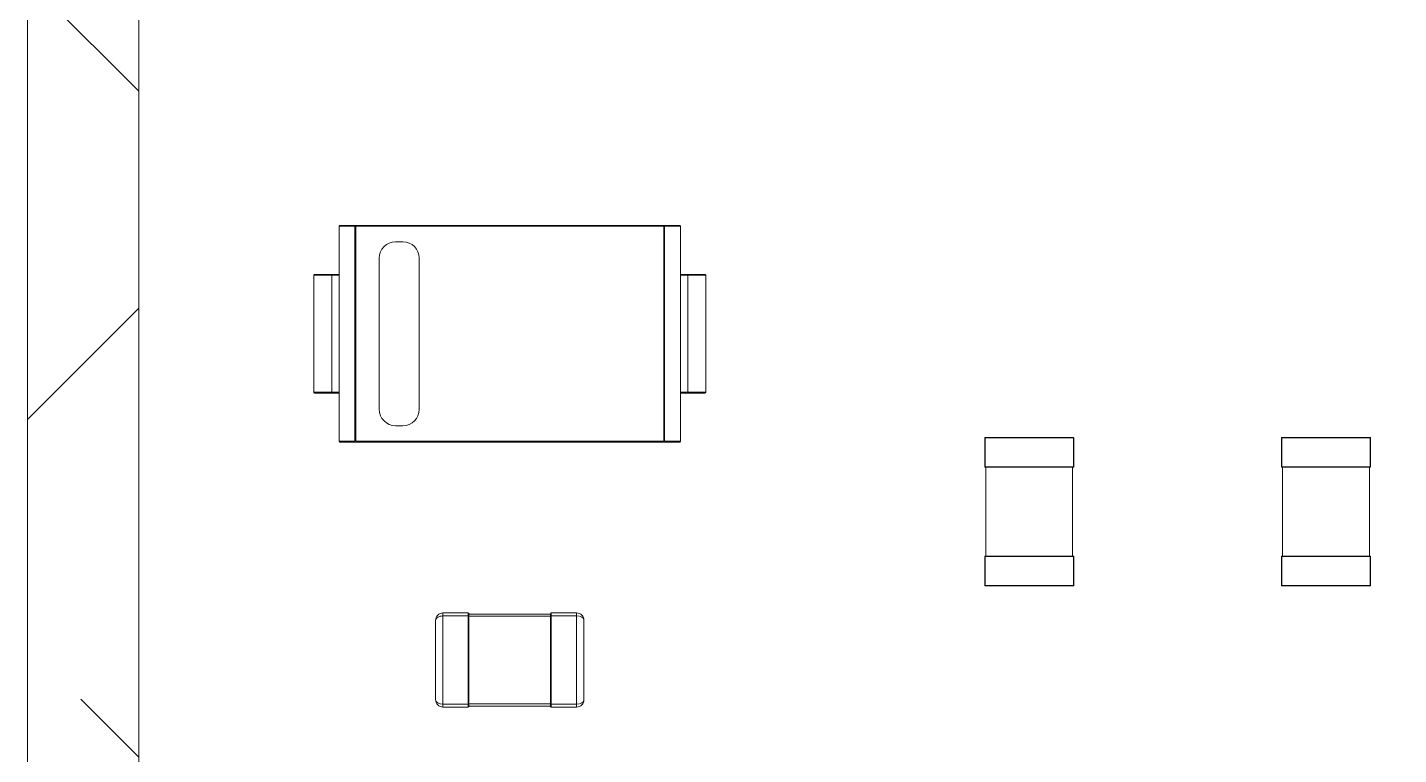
# Model space of a CAD drawing. Header units: millimetres. Extents: x 77 to 206, y 51 to 135.
# Drawn here: x 77.1 to 86.34, y 79.33 to 84.23 of the extents above; entities that cross this region are included whole.
import ezdxf

# ---------------------------------------------------------------- set-up
doc = ezdxf.new("R2010")
doc.units = ezdxf.units.MM

msp = doc.modelspace()

# ---------------------------------------------------------------- hatches: boundary and pattern name
at = {"linetype": 'Continuous', "lineweight": 0}
h = msp.add_hatch(dxfattribs=at)
h.set_pattern_fill('ANSI38', style=0)
edge = h.paths.add_edge_path(flags=0)
edge.add_line((107.8487, 95.9675), (77.0987, 95.9675))
edge.add_line((77.0987, 95.9675), (77.0987, 50.9675))
edge.add_line((77.0987, 50.9675), (138.5987, 50.9675))
edge.add_line((138.5987, 50.9675), (138.5987, 65.8769))
edge.add_spline(control_points=[(138.5987, 65.8769), (138.3623, 66.3568), (138.1121, 66.8376), (137.8487, 67.3188)], knot_values=[0.64695, 0.64695, 0.64695, 0.64695, 0.653933, 0.653933, 0.653933, 0.653933], weights=[1, 1, 1, 1], degree=3, periodic=0)
edge.add_line((137.8487, 67.3188), (137.8487, 54.2904))
edge.add_arc((136.3487, 52.9675), 2, 41.40962, 218.68219)
edge.add_line((134.7875, 51.7175), (80.91, 51.7175))
edge.add_arc((79.3487, 52.9675), 2, 321.31781, 498.59038)
edge.add_line((77.8487, 54.2904), (77.8487, 92.6447))
edge.add_arc((79.3487, 93.9675), 2, 221.40962, 398.68219)
edge.add_line((80.91, 95.2175), (109.0411, 95.2175))
edge.add_spline(control_points=[(109.0411, 95.2175), (108.645, 95.4699), (108.2475, 95.7199), (107.8487, 95.9675)], knot_values=[0.797767, 0.797767, 0.797767, 0.797767, 0.802379, 0.802379, 0.802379, 0.802379], weights=[1, 1, 1, 1], degree=3, periodic=0)
edge = h.paths.add_edge_path(flags=0)
edge.add_arc((79.3487, 93.9675), 0.8, 0, 360)
edge = h.paths.add_edge_path(flags=0)
edge.add_arc((136.3487, 52.9675), 0.8, 0, 360)
edge = h.paths.add_edge_path(flags=0)
edge.add_arc((79.3487, 52.9675), 0.8, 0, 360)

# ---------------------------------------------------------------- linework, layer by layer
at = {"color": 7, "linetype": 'Continuous', "lineweight": 15}
for p, q in [((77.0987, 95.9675), (77.0987, 50.9675)), ((77.8487, 54.2904), (77.8487, 92.6447)), ((79.2038, 82.8975), (79.1987, 82.8925)), ((79.3055, 82.8925), (79.1989, 82.8925)), ((79.1989, 82.8925), (79.1989, 81.4425)), ((79.2038, 82.8975), (79.3105, 82.8975)), ((79.3055, 82.8925), (79.3055, 81.4425)), ((81.387, 82.8975), (79.3105, 82.8975)), ((79.3105, 82.8925), (79.3105, 81.4425)), ((81.387, 82.8925), (79.3105, 82.8925)), ((81.387, 82.8975), (81.4936, 82.8975)), ((81.387, 81.4425), (81.387, 82.8925)), ((81.3919, 81.4425), (81.3919, 82.8925)), ((81.4986, 82.8925), (81.3919, 82.8925)), ((81.4936, 82.8975), (81.4987, 82.8925)), ((81.4986, 81.4425), (81.4986, 82.8925)), ((79.6283, 82.7875), (79.5795, 82.7875)), ((79.4689, 82.6769), (79.4689, 81.6582)), ((79.7389, 81.6582), (79.7389, 82.6769)), ((79.0287, 82.5625), (79.0287, 81.7725)), ((79.1487, 82.5675), (79.1487, 82.5625)), ((79.1487, 82.5675), (79.1989, 82.5675)), ((79.1487, 82.5625), (79.1487, 81.7725)), ((81.4986, 82.5675), (81.5487, 82.5675)), ((81.5487, 82.5675), (81.5487, 82.5625)), ((81.5487, 81.7725), (81.5487, 82.5625)), ((81.6687, 81.7725), (81.6687, 82.5625)), ((79.1487, 81.7675), (79.1487, 81.7725)), ((79.1989, 81.7675), (79.1487, 81.7675)), ((81.5487, 81.7675), (81.4986, 81.7675)), ((81.5487, 81.7675), (81.5487, 81.7725)), ((79.5795, 81.5475), (79.6283, 81.5475)), ((79.2038, 81.4375), (79.1987, 81.4425)), ((79.1989, 81.4425), (79.3055, 81.4425)), ((79.3105, 81.4375), (79.2038, 81.4375)), ((79.3105, 81.4425), (81.387, 81.4425)), ((79.3105, 81.4375), (81.387, 81.4375)), ((81.4936, 81.4375), (81.387, 81.4375)), ((81.3919, 81.4425), (81.4986, 81.4425)), ((81.4936, 81.4375), (81.4987, 81.4425)), ((83.5487, 81.27), (83.5487, 81.465)), ((83.5487, 81.465), (83.5512, 81.465)), ((83.5512, 81.465), (83.5512, 81.4675)), ((83.5512, 81.4675), (84.1462, 81.4675)), ((83.5512, 81.465), (83.5512, 81.27)), ((84.1462, 81.465), (83.5512, 81.465)), ((84.1462, 81.465), (84.1462, 81.4675)), ((84.1462, 81.27), (84.1462, 81.465)), ((84.1462, 81.465), (84.1487, 81.465)), ((84.1487, 81.465), (84.1487, 81.27)), ((85.5487, 81.465), (85.5512, 81.465)), ((85.5487, 81.27), (85.5487, 81.465)), ((85.5512, 81.465), (85.5512, 81.4675)), ((85.5512, 81.4675), (86.1462, 81.4675)), ((86.1462, 81.465), (85.5512, 81.465)), ((85.5512, 81.465), (85.5512, 81.27)), ((86.1462, 81.465), (86.1462, 81.4675)), ((86.1462, 81.27), (86.1462, 81.465)), ((86.1462, 81.465), (86.1487, 81.465)), ((86.1487, 81.465), (86.1487, 81.27)), ((83.5487, 81.27), (83.5512, 81.27)), ((83.5512, 81.27), (84.1462, 81.27)), ((83.5512, 81.2675), (83.5512, 81.27)), ((84.1462, 81.2675), (83.5512, 81.2675)), ((83.5562, 80.6675), (83.5562, 81.2675)), ((84.1412, 81.2675), (84.1412, 80.6675)), ((84.1462, 81.27), (84.1487, 81.27)), ((84.1462, 81.2675), (84.1462, 81.27)), ((85.5487, 81.27), (85.5512, 81.27)), ((85.5512, 81.2675), (85.5512, 81.27)), ((85.5512, 81.27), (86.1462, 81.27)), ((86.1462, 81.2675), (85.5512, 81.2675)), ((85.5562, 80.6675), (85.5562, 81.2675)), ((86.1412, 81.2675), (86.1412, 80.6675)), ((86.1462, 81.2675), (86.1462, 81.27)), ((86.1462, 81.27), (86.1487, 81.27)), ((83.5512, 80.665), (83.5487, 80.665)), ((83.5487, 80.47), (83.5487, 80.665)), ((83.5512, 80.665), (83.5512, 80.6675)), ((83.5512, 80.6675), (84.1462, 80.6675)), ((84.1462, 80.665), (83.5512, 80.665)), ((83.5512, 80.665), (83.5512, 80.47)), ((84.1462, 80.665), (84.1462, 80.6675)), ((84.1462, 80.47), (84.1462, 80.665)), ((84.1462, 80.665), (84.1487, 80.665)), ((84.1487, 80.665), (84.1487, 80.47)), ((85.5487, 80.47), (85.5487, 80.665)), ((85.5512, 80.665), (85.5487, 80.665)), ((85.5512, 80.665), (85.5512, 80.6675)), ((85.5512, 80.6675), (86.1462, 80.6675)), ((85.5512, 80.665), (85.5512, 80.47)), ((86.1462, 80.665), (85.5512, 80.665)), ((86.1462, 80.665), (86.1462, 80.6675)), ((86.1462, 80.47), (86.1462, 80.665)), ((86.1462, 80.665), (86.1487, 80.665)), ((86.1487, 80.665), (86.1487, 80.47)), ((83.5487, 80.47), (83.5512, 80.47)), ((83.5512, 80.47), (84.1462, 80.47)), ((83.5512, 80.4675), (83.5512, 80.47)), ((84.1487, 80.47), (84.1462, 80.47)), ((84.1462, 80.4675), (84.1462, 80.47)), ((85.5487, 80.47), (85.5512, 80.47)), ((85.5512, 80.47), (86.1462, 80.47)), ((85.5512, 80.4675), (85.5512, 80.47)), ((86.1487, 80.47), (86.1462, 80.47)), ((86.1462, 80.4675), (86.1462, 80.47)), ((84.1462, 80.4675), (83.5512, 80.4675)), ((86.1462, 80.4675), (85.5512, 80.4675)), ((79.8987, 80.265), (79.8987, 80.285)), ((79.8987, 80.285), (80.0687, 80.285)), ((80.0687, 80.265), (80.0687, 80.285)), ((80.6287, 80.285), (80.6287, 80.265)), ((80.6287, 80.285), (80.7987, 80.285)), ((80.7987, 80.285), (80.7987, 80.265)), ((79.8487, 79.7), (79.8487, 80.235)), ((80.0687, 80.265), (79.8987, 80.265)), ((79.8987, 80.265), (79.8987, 79.67)), ((80.0737, 80.265), (80.0687, 80.265)), ((80.0687, 79.67), (80.0687, 80.265)), ((80.0737, 80.28), (80.0737, 80.265)), ((80.0737, 80.2775), (80.6237, 80.2775)), ((80.0737, 80.265), (80.0737, 79.67)), ((80.6237, 80.2625), (80.0737, 80.2625)), ((80.6237, 80.265), (80.6237, 80.28)), ((80.6237, 79.67), (80.6237, 80.265)), ((80.6237, 80.265), (80.6287, 80.265)), ((80.6287, 80.265), (80.6287, 79.67)), ((80.7987, 80.265), (80.6287, 80.265)), ((80.7987, 79.67), (80.7987, 80.265)), ((80.8487, 80.235), (80.8487, 79.7)), ((79.8987, 79.65), (79.8987, 79.67)), ((79.8987, 79.67), (80.0687, 79.67)), ((80.0687, 79.65), (79.8987, 79.65)), ((80.0687, 79.65), (80.0687, 79.67)), ((80.0737, 79.67), (80.0687, 79.67)), ((80.0737, 79.6725), (80.6237, 79.6725)), ((80.0737, 79.67), (80.0737, 79.655)), ((80.6237, 79.6575), (80.0737, 79.6575)), ((80.6237, 79.67), (80.6287, 79.67)), ((80.6237, 79.655), (80.6237, 79.67)), ((80.6287, 79.67), (80.6287, 79.65)), ((80.6287, 79.67), (80.7987, 79.67)), ((80.7987, 79.65), (80.6287, 79.65)), ((80.7987, 79.67), (80.7987, 79.65))]:
    msp.add_line(p, q, dxfattribs=at)
at = {"color": 8, "linetype": 'Continuous', "lineweight": 15}
for p, q in [((79.1487, 82.5625), (79.1989, 82.5625)), ((81.4986, 82.5625), (81.5487, 82.5625)), ((79.1989, 81.7725), (79.1487, 81.7725)), ((81.5487, 81.7725), (81.4986, 81.7725))]:
    msp.add_line(p, q, dxfattribs=at)
at = {"color": 7, "linetype": 'Continuous', "lineweight": 15, "flags": 128}
for points in [[(79.0337, 82.5675), (79.0328, 82.5674), (79.032, 82.5672)], [(81.6637, 82.5675), (81.6647, 82.5674), (81.6655, 82.5672)], [(79.0337, 81.7675), (79.0328, 81.7676), (79.032, 81.7679)], [(81.6637, 81.7675), (81.6647, 81.7676), (81.6655, 81.7679)]]:
    msp.add_lwpolyline(points, dxfattribs=at)
at = {"color": 7, "linetype": 'Continuous', "lineweight": 15}
for centre, radius, start, end in [((79.5795, 82.6769), 0.1106, 90, 180), ((79.6283, 82.6769), 0.1106, 0, 90), ((79.0337, 82.5625), 0.005, 151.02937, 180), ((81.6637, 82.5625), 0.005, 0, 28.97061), ((79.0337, 81.7725), 0.005, 180, 208.97063), ((81.6637, 81.7725), 0.005, 331.02937, 0.00001), ((79.5795, 81.6582), 0.1106, 180, 270), ((79.6283, 81.6582), 0.1106, 270, 0), ((83.5512, 81.465), 0.0025, 90, 180), ((84.1462, 81.465), 0.0025, 0, 90), ((85.5512, 81.465), 0.0025, 90, 180), ((86.1462, 81.465), 0.0025, 0, 90), ((83.5512, 81.27), 0.0025, 180, 270), ((84.1462, 81.27), 0.0025, 270, 0), ((85.5512, 81.27), 0.0025, 180, 270), ((86.1462, 81.27), 0.0025, 270, 0), ((83.5512, 80.665), 0.0025, 90, 180), ((84.1462, 80.665), 0.0025, 0, 90), ((85.5512, 80.665), 0.0025, 90, 180), ((86.1462, 80.665), 0.0025, 0, 90), ((83.5512, 80.47), 0.0025, 180, 270), ((84.1462, 80.47), 0.0025, 270, 0), ((85.5512, 80.47), 0.0025, 180, 270), ((86.1462, 80.47), 0.0025, 270, 0), ((79.8987, 80.235), 0.05, 90, 180), ((80.0687, 80.28), 0.005, 0, 90), ((80.6287, 80.28), 0.005, 90, 180), ((80.7987, 80.235), 0.05, 0, 90), ((79.8987, 79.7), 0.05, 180, 270), ((80.0687, 79.655), 0.005, 270, 0), ((80.6287, 79.655), 0.005, 180, 270), ((80.7987, 79.7), 0.05, 270, 0)]:
    msp.add_arc(centre, radius, start, end, dxfattribs=at)
for centre, start_param, end_param in [((79.8987, 80.235), 1.570796, 3.141593), ((80.7987, 80.235), 0, 1.570796), ((79.8987, 79.7), 3.141593, 4.712389), ((80.7987, 79.7), 4.712389, 6.283185)]:
    msp.add_ellipse(centre, major_axis=(0.05, 0), ratio=0.6, start_param=start_param, end_param=end_param, dxfattribs=at)
for points in [[(79.1487, 82.5625), (79.133, 82.5625), (79.1016, 82.5625), (79.0619, 82.5625), (79.0341, 82.5625), (79.0305, 82.5625), (79.0287, 82.5625)], [(81.6687, 82.5625), (81.6669, 82.5625), (81.6633, 82.5625), (81.6356, 82.5625), (81.5959, 82.5625), (81.5645, 82.5625), (81.5487, 82.5625)], [(79.0287, 81.7725), (79.0305, 81.7725), (79.0341, 81.7725), (79.0619, 81.7725), (79.1016, 81.7725), (79.133, 81.7725), (79.1487, 81.7725)], [(81.5487, 81.7725), (81.5645, 81.7725), (81.5959, 81.7725), (81.6356, 81.7725), (81.6633, 81.7725), (81.6669, 81.7725), (81.6687, 81.7725)]]:
    msp.add_open_spline(points, degree=3, dxfattribs=at)
for points, knots in [([(79.0322, 82.5673), (79.0317, 82.5671), (79.0307, 82.5667), (79.0296, 82.5655), (79.0289, 82.564), (79.0289, 82.563), (79.0289, 82.5625)], [0, 0, 0, 0, 0.250491, 0.505267, 0.757094, 1, 1, 1, 1]), ([(79.0337, 82.5675), (79.0355, 82.5675), (79.039, 82.5675), (79.0654, 82.5675), (79.0973, 82.5675), (79.1261, 82.5675), (79.1412, 82.5675), (79.1487, 82.5675)], [0, 0, 0, 0, 0.24965, 0.499343, 0.749036, 0.874878, 1, 1, 1, 1]), ([(81.5487, 82.5675), (81.5638, 82.5675), (81.5938, 82.5675), (81.6323, 82.5675), (81.6533, 82.5675), (81.6626, 82.5675), (81.6633, 82.5675), (81.6637, 82.5675)], [0, 0, 0, 0, 0.24965, 0.499343, 0.749036, 0.874878, 1, 1, 1, 1]), ([(81.6686, 82.5625), (81.6686, 82.563), (81.6685, 82.564), (81.6679, 82.5655), (81.6667, 82.5667), (81.6658, 82.5671), (81.6653, 82.5673)], [0, 0, 0, 0, 0.242906, 0.494733, 0.749509, 1, 1, 1, 1]), ([(79.0289, 81.7725), (79.0289, 81.772), (79.0289, 81.7711), (79.0296, 81.7696), (79.0307, 81.7684), (79.0317, 81.768), (79.0322, 81.7678)], [0, 0, 0, 0, 0.242906, 0.494733, 0.749509, 1, 1, 1, 1]), ([(79.1487, 81.7675), (79.1337, 81.7675), (79.1036, 81.7675), (79.0652, 81.7675), (79.0442, 81.7675), (79.0349, 81.7675), (79.0341, 81.7675), (79.0337, 81.7675)], [0, 0, 0, 0, 0.24965, 0.499343, 0.749036, 0.874879, 1, 1, 1, 1]), ([(81.6637, 81.7675), (81.662, 81.7675), (81.6585, 81.7675), (81.632, 81.7675), (81.6001, 81.7675), (81.5713, 81.7675), (81.5562, 81.7675), (81.5487, 81.7675)], [0, 0, 0, 0, 0.24965, 0.499343, 0.749036, 0.874879, 1, 1, 1, 1]), ([(81.6653, 81.7678), (81.6658, 81.768), (81.6667, 81.7684), (81.6679, 81.7696), (81.6685, 81.7711), (81.6686, 81.772), (81.6686, 81.7725)], [0, 0, 0, 0, 0.250491, 0.505267, 0.757094, 1, 1, 1, 1])]:
    msp.add_open_spline(points, degree=3, knots=knots, dxfattribs=at)

doc.saveas('drawing.dxf')
